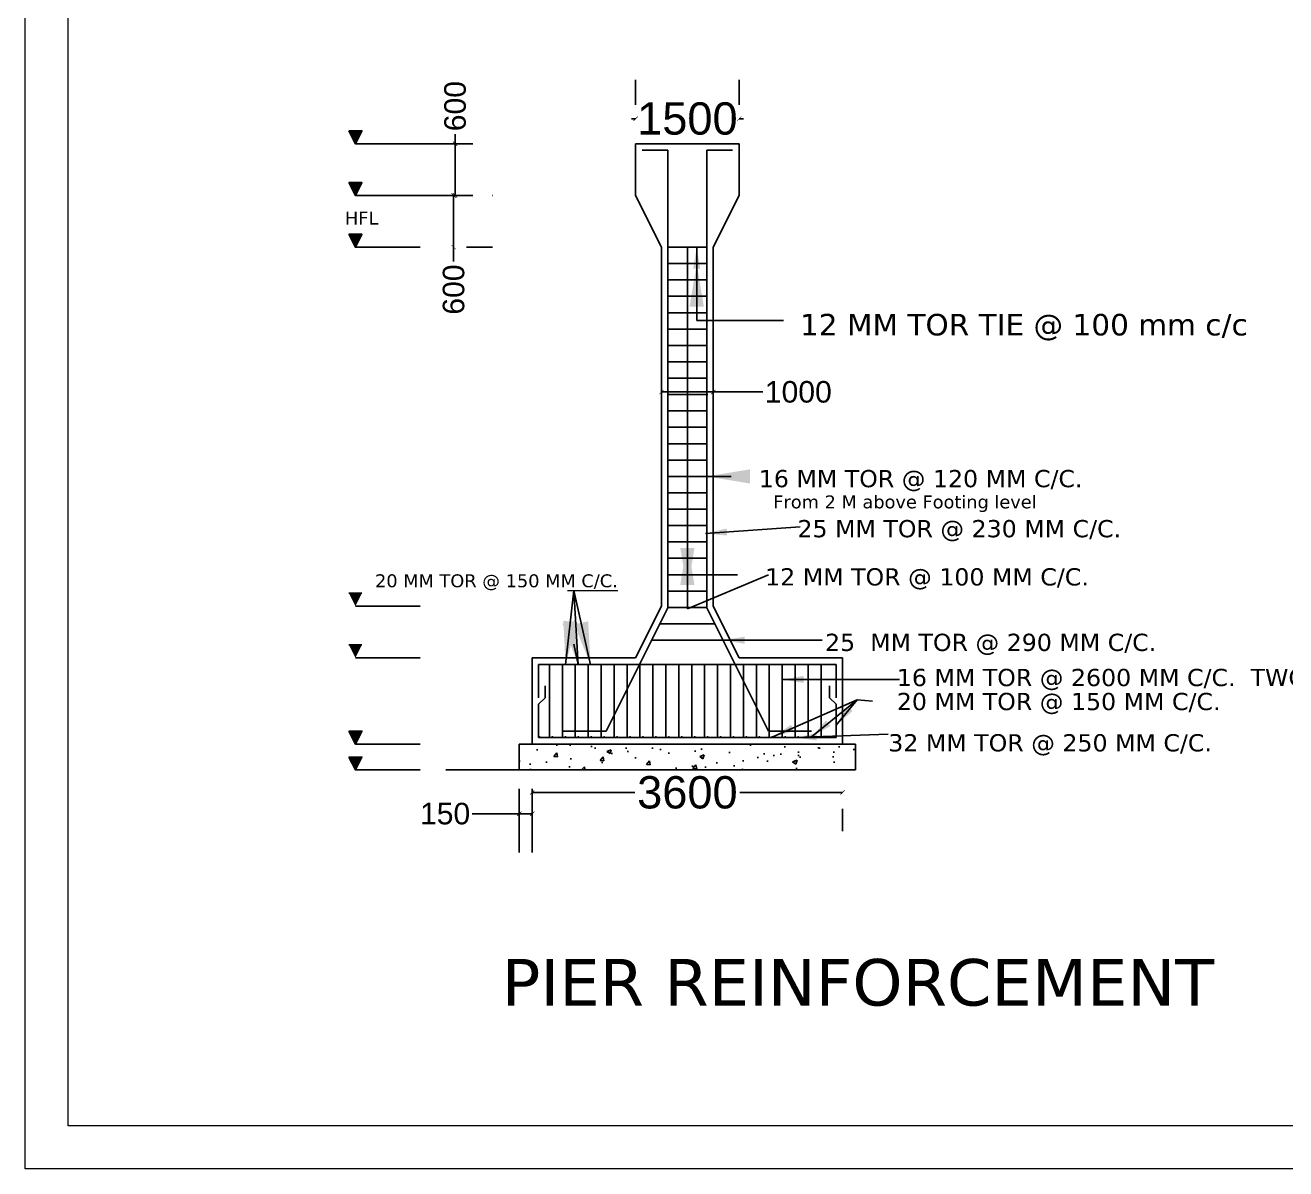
# Model space of a CAD drawing. Header units: metres. Extents: x 3053 to 161721, y 1019 to 100132.
# Drawn here: x 101826 to 131068, y 10368 to 36904 of the extents above; entities that cross this region are included whole.
import ezdxf

# ---------------------------------------------------------------- set-up
doc = ezdxf.new("R2010")
doc.units = ezdxf.units.M
doc.header["$MEASUREMENT"] = 0
doc.header["$PDMODE"] = 34
doc.layers.add('EXISTING B WALL', color=5, linetype='Continuous', lineweight=30)
doc.layers.add('S TEXT', color=7, linetype='Continuous', lineweight=20)
doc.styles.add('arial', font='ARIAL.TTF')
doc.styles.get("Standard").update_dxf_attribs({"font": 'verdana.TTF'})
doc.dimstyles.new('ISO-25', dxfattribs={"dimtxt": 1000, "dimasz": 1000, "dimexe": 1.25, "dimexo": 0.625, "dimtad": 0, "dimtxsty": 'Standard', "dimcen": 75, "dimadec": 0, "dimazin": 0, "dimtfac": 1, "dimtmove": 0, "dimatfit": 2, "dimfxl": 0, "dimarcsym": 0})
doc.dimstyles.get("Standard").update_dxf_attribs({"dimtxt": 0.2, "dimasz": 0.2, "dimexe": 0.4, "dimexo": 0.4, "dimgap": 0.1, "dimtad": 0, "dimdec": 0, "dimzin": 0, "dimdsep": 46, "dimtxsty": 'arial', "dimblk": 'ARCHTICK', "dimcen": 0.05, "dimclrd": 6, "dimclre": 3, "dimaunit": 1, "dimadec": 1, "dimazin": 0, "dimtfac": 1, "dimtdec": 0, "dimtofl": 0, "dimtmove": 0, "dimatfit": 3, "dimfxl": 0, "dimtolj": 1, "dimtzin": 0, "dimarcsym": 0})
pattern_1 = [(90, (98884.9363, 19545.1273), (-6, 6), [6, -6]), (90, (98885.9363, 19545.1273), (-6, 6), [6, -6]), (90, (98886.9363, 19545.1273), (-6, 6), [6, -6]), (90, (98887.9363, 19545.1273), (-6, 6), [6, -6]), (90, (98888.9363, 19545.1273), (-6, 6), [6, -6]), (90, (98889.9363, 19545.1273), (-6, 6), [6, -6]), (90, (98890.9363, 19545.1273), (-6, 6), [6, -6]), (0, (98884.9363, 19551.1273), (6, -6), [6, -6]), (0, (98884.9363, 19552.1273), (6, -6), [6, -6]), (0, (98884.9363, 19553.1273), (6, -6), [6, -6]), (0, (98884.9363, 19554.1273), (6, -6), [6, -6]), (0, (98884.9363, 19555.1273), (6, -6), [6, -6]), (0, (98884.9363, 19556.1273), (6, -6), [6, -6]), (0, (98884.9363, 19557.1273), (6, -6), [6, -6])]
pattern_2 = [(90, (98884.9363, 18945.1273), (-6, 6), [6, -6]), (90, (98885.9363, 18945.1273), (-6, 6), [6, -6]), (90, (98886.9363, 18945.1273), (-6, 6), [6, -6]), (90, (98887.9363, 18945.1273), (-6, 6), [6, -6]), (90, (98888.9363, 18945.1273), (-6, 6), [6, -6]), (90, (98889.9363, 18945.1273), (-6, 6), [6, -6]), (90, (98890.9363, 18945.1273), (-6, 6), [6, -6]), (0, (98884.9363, 18951.1273), (6, -6), [6, -6]), (0, (98884.9363, 18952.1273), (6, -6), [6, -6]), (0, (98884.9363, 18953.1273), (6, -6), [6, -6]), (0, (98884.9363, 18954.1273), (6, -6), [6, -6]), (0, (98884.9363, 18955.1273), (6, -6), [6, -6]), (0, (98884.9363, 18956.1273), (6, -6), [6, -6]), (0, (98884.9363, 18957.1273), (6, -6), [6, -6])]
pattern_3 = [(90, (98884.9363, 31075.691), (-6, 6), [6, -6]), (90, (98885.9363, 31075.691), (-6, 6), [6, -6]), (90, (98886.9363, 31075.691), (-6, 6), [6, -6]), (90, (98887.9363, 31075.691), (-6, 6), [6, -6]), (90, (98888.9363, 31075.691), (-6, 6), [6, -6]), (90, (98889.9363, 31075.691), (-6, 6), [6, -6]), (90, (98890.9363, 31075.691), (-6, 6), [6, -6]), (0, (98884.9363, 31081.691), (6, -6), [6, -6]), (0, (98884.9363, 31082.691), (6, -6), [6, -6]), (0, (98884.9363, 31083.691), (6, -6), [6, -6]), (0, (98884.9363, 31084.691), (6, -6), [6, -6]), (0, (98884.9363, 31085.691), (6, -6), [6, -6]), (0, (98884.9363, 31086.691), (6, -6), [6, -6]), (0, (98884.9363, 31087.691), (6, -6), [6, -6])]
pattern_4 = [(90, (98884.9363, 32275.691), (-6, 6), [6, -6]), (90, (98885.9363, 32275.691), (-6, 6), [6, -6]), (90, (98886.9363, 32275.691), (-6, 6), [6, -6]), (90, (98887.9363, 32275.691), (-6, 6), [6, -6]), (90, (98888.9363, 32275.691), (-6, 6), [6, -6]), (90, (98889.9363, 32275.691), (-6, 6), [6, -6]), (90, (98890.9363, 32275.691), (-6, 6), [6, -6]), (0, (98884.9363, 32281.691), (6, -6), [6, -6]), (0, (98884.9363, 32282.691), (6, -6), [6, -6]), (0, (98884.9363, 32283.691), (6, -6), [6, -6]), (0, (98884.9363, 32284.691), (6, -6), [6, -6]), (0, (98884.9363, 32285.691), (6, -6), [6, -6]), (0, (98884.9363, 32286.691), (6, -6), [6, -6]), (0, (98884.9363, 32287.691), (6, -6), [6, -6])]

# ---------------------------------------------------------------- blocks, each defined once
blk = doc.blocks.new('_ArchTick')
at = {"color": 0, "linetype": 'ByBlock', "const_width": 0.15}
blk.add_lwpolyline([(-0.5, -0.5), (0.5, 0.5)], dxfattribs=at)
blk = doc.blocks.new('*D32')
at = {"layer": 'Defpoints', "color": 0}
for p in [(113287, 20086), (113587, 20086), (113587, 18607)]:
    blk.add_point(p, dxfattribs=at)
at = {"layer": 'EXISTING B WALL', "color": 3, "lineweight": -2}
for p, q in [((113287, 19186), (113287, 17707)), ((113587, 19186), (113587, 17707))]:
    blk.add_line(p, q, dxfattribs=at)
at = {"layer": 'EXISTING B WALL', "color": 6, "lineweight": -2}
for p, q in [((113287, 18607), (112194, 18607)), ((113587, 18607), (113287, 18607))]:
    blk.add_line(p, q, dxfattribs=at)
at = {"layer": 'EXISTING B WALL', "color": 6, "lineweight": -2, "xscale": 100, "yscale": 100, "zscale": 100, "rotation": 180}
blk.add_blockref('_ArchTick', (113287, 18607), dxfattribs=at)
at = {"layer": 'EXISTING B WALL', "color": 6, "lineweight": -2, "xscale": 100, "yscale": 100, "zscale": 100}
blk.add_blockref('_ArchTick', (113587, 18607), dxfattribs=at)
at = {"layer": 'EXISTING B WALL', "color": 0, "insert": (111566, 18607), "char_height": 500, "attachment_point": 5, "style": 'arial'}
blk.add_mtext('\\A1;150', dxfattribs=at)
blk = doc.blocks.new('*D33')
at = {"layer": 'Defpoints', "color": 0}
for p in [(111761, 32954), (111161, 31754), (111765, 31754)]:
    blk.add_point(p, dxfattribs=at)
at = {"layer": 'EXISTING B WALL', "color": 6, "lineweight": -2}
for p, q in [((111765, 32954), (111765, 31754)), ((111765, 31754), (111765, 31422))]:
    blk.add_line(p, q, dxfattribs=at)
at = {"layer": 'EXISTING B WALL', "color": 3, "lineweight": -2}
for p, q in [((112661, 32954), (112665, 32954)), ((112061, 31754), (112665, 31754))]:
    blk.add_line(p, q, dxfattribs=at)
at = {"layer": 'EXISTING B WALL', "color": 6, "lineweight": -2, "xscale": 100, "yscale": 100, "zscale": 100}
for p, rotation in [((111765, 32954), 90), ((111765, 31754), 270)]:
    blk.add_blockref('_ArchTick', p, dxfattribs=dict(at, rotation=rotation))
at = {"layer": 'EXISTING B WALL', "color": 0, "insert": (111765, 30770), "char_height": 500, "attachment_point": 5, "rotation": 90, "style": 'arial'}
blk.add_mtext('\\A1;600', dxfattribs=at)
blk = doc.blocks.new('*D34')
at = {"layer": 'Defpoints', "color": 0}
for p in [(118387, 34735), (115987, 34154), (118387, 34154)]:
    blk.add_point(p, dxfattribs=at)
at = {"layer": 'EXISTING B WALL', "color": 3, "lineweight": -2}
for p, q in [((115987, 35054), (115987, 35635)), ((118387, 35054), (118387, 35635))]:
    blk.add_line(p, q, dxfattribs=at)
at = {"layer": 'EXISTING B WALL', "color": 6, "lineweight": -2}
for p, q in [((115987, 34735), (115887, 34735)), ((118387, 34735), (118487, 34735))]:
    blk.add_line(p, q, dxfattribs=at)
at = {"layer": 'EXISTING B WALL', "color": 6, "lineweight": -2, "xscale": 100, "yscale": 100, "zscale": 100}
blk.add_blockref('_ArchTick', (115987, 34735), dxfattribs=at)
at = {"layer": 'EXISTING B WALL', "color": 6, "lineweight": -2, "xscale": 100, "yscale": 100, "zscale": 100, "rotation": 180}
blk.add_blockref('_ArchTick', (118387, 34735), dxfattribs=at)
at = {"layer": 'EXISTING B WALL', "color": 0, "insert": (117187, 34735), "char_height": 750, "attachment_point": 5, "style": 'arial'}
blk.add_mtext('\\A1;1500', dxfattribs=at)
blk = doc.blocks.new('*D35')
at = {"layer": 'Defpoints', "color": 0}
for p in [(113111, 34154), (111800, 32954), (113111, 32954)]:
    blk.add_point(p, dxfattribs=at)
at = {"layer": 'EXISTING B WALL', "color": 6, "lineweight": -2}
for p, q in [((111800, 34154), (111800, 34375)), ((111800, 32954), (111800, 34154))]:
    blk.add_line(p, q, dxfattribs=at)
at = {"layer": 'EXISTING B WALL', "color": 3, "lineweight": -2}
for p, q in [((112211, 34154), (110900, 34154)), ((112211, 32954), (110900, 32954))]:
    blk.add_line(p, q, dxfattribs=at)
at = {"layer": 'EXISTING B WALL', "color": 6, "lineweight": -2, "xscale": 100, "yscale": 100, "zscale": 100}
for p, rotation in [((111800, 34154), 90), ((111800, 32954), 270)]:
    blk.add_blockref('_ArchTick', p, dxfattribs=dict(at, rotation=rotation))
at = {"layer": 'EXISTING B WALL', "color": 0, "insert": (111800, 35027), "char_height": 500, "attachment_point": 5, "rotation": 90, "style": 'arial'}
blk.add_mtext('\\A1;600', dxfattribs=at)
blk = doc.blocks.new('*D46')
at = {"layer": 'Defpoints', "color": 0}
for p in [(113587, 19623), (120787, 19623), (113587, 19099)]:
    blk.add_point(p, dxfattribs=at)
at = {"layer": 'EXISTING B WALL', "color": 6, "lineweight": -2}
for p, q in [((113587, 19099), (115968, 19099)), ((120787, 19099), (118405, 19099))]:
    blk.add_line(p, q, dxfattribs=at)
at = {"layer": 'EXISTING B WALL', "color": 3, "lineweight": -2}
for p, q in [((113587, 18723), (113587, 18199)), ((120787, 18723), (120787, 18199))]:
    blk.add_line(p, q, dxfattribs=at)
at = {"layer": 'EXISTING B WALL', "color": 6, "lineweight": -2, "xscale": 100, "yscale": 100, "zscale": 100, "rotation": 180}
blk.add_blockref('_ArchTick', (113587, 19099), dxfattribs=at)
at = {"layer": 'EXISTING B WALL', "color": 6, "lineweight": -2, "xscale": 100, "yscale": 100, "zscale": 100}
blk.add_blockref('_ArchTick', (120787, 19099), dxfattribs=at)
at = {"layer": 'EXISTING B WALL', "color": 0, "insert": (117187, 19099), "char_height": 750, "attachment_point": 5, "style": 'arial'}
blk.add_mtext('\\A1;3600', dxfattribs=at)
blk = doc.blocks.new('*D48')
at = {"layer": 'Defpoints', "color": 0}
for p in [(116587, 28715), (117787, 28715), (117787, 28394)]:
    blk.add_point(p, dxfattribs=at)
at = {"layer": 'EXISTING B WALL', "color": 6, "lineweight": -2}
for p, q in [((116587, 28394), (117787, 28394)), ((117787, 28394), (118938, 28394))]:
    blk.add_line(p, q, dxfattribs=at)
at = {"layer": 'EXISTING B WALL', "color": 3, "lineweight": -2}
for p, q in [((116587, 27815), (116587, 27494)), ((117787, 27815), (117787, 27494))]:
    blk.add_line(p, q, dxfattribs=at)
at = {"layer": 'EXISTING B WALL', "color": 6, "lineweight": -2, "xscale": 100, "yscale": 100, "zscale": 100, "rotation": 180}
blk.add_blockref('_ArchTick', (116587, 28394), dxfattribs=at)
at = {"layer": 'EXISTING B WALL', "color": 6, "lineweight": -2, "xscale": 100, "yscale": 100, "zscale": 100}
blk.add_blockref('_ArchTick', (117787, 28394), dxfattribs=at)
at = {"layer": 'EXISTING B WALL', "color": 0, "insert": (119760, 28394), "char_height": 500, "attachment_point": 5, "style": 'arial'}
blk.add_mtext('\\A1;1000', dxfattribs=at)

msp = doc.modelspace()

# ---------------------------------------------------------------- hatches: boundary and pattern name
at = {"linetype": 'ByBlock', "lineweight": 25}
h = msp.add_hatch(dxfattribs=at)
h.set_pattern_fill('AR-PARQ1', color=256, scale=0.5, style=0)
h.set_pattern_definition([(90, (98884.9363, 33475.691), (-6, 6), [6, -6]), (90, (98885.9363, 33475.691), (-6, 6), [6, -6]), (90, (98886.9363, 33475.691), (-6, 6), [6, -6]), (90, (98887.9363, 33475.691), (-6, 6), [6, -6]), (90, (98888.9363, 33475.691), (-6, 6), [6, -6]), (90, (98889.9363, 33475.691), (-6, 6), [6, -6]), (90, (98890.9363, 33475.691), (-6, 6), [6, -6]), (0, (98884.9363, 33481.691), (6, -6), [6, -6]), (0, (98884.9363, 33482.691), (6, -6), [6, -6]), (0, (98884.9363, 33483.691), (6, -6), [6, -6]), (0, (98884.9363, 33484.691), (6, -6), [6, -6]), (0, (98884.9363, 33485.691), (6, -6), [6, -6]), (0, (98884.9363, 33486.691), (6, -6), [6, -6]), (0, (98884.9363, 33487.691), (6, -6), [6, -6])])
h.paths.add_polyline_path([(109486.68, 34153.781), (109636.68, 34453.781), (109336.68, 34453.781)])
h = msp.add_hatch(dxfattribs=at)
h.set_pattern_fill('AR-PARQ1', color=256, scale=0.5, style=0)
h.set_pattern_definition(pattern_4)
h.paths.add_polyline_path([(109486.68, 32953.781), (109636.68, 33253.781), (109336.68, 33253.781)])
h = msp.add_hatch(dxfattribs=at)
h.set_pattern_fill('AR-PARQ1', color=256, scale=0.5, style=0)
h.set_pattern_definition(pattern_4)
h.paths.add_polyline_path([(109636.68, 33253.781), (109336.68, 33253.781), (109486.68, 32953.781)])
h = msp.add_hatch(dxfattribs=at)
h.set_pattern_fill('AR-PARQ1', color=256, scale=0.5, style=0)
h.set_pattern_definition(pattern_3)
h.paths.add_polyline_path([(109636.68, 32053.781), (109336.68, 32053.781), (109486.68, 31753.781)])
h = msp.add_hatch(dxfattribs=at)
h.set_pattern_fill('AR-PARQ1', color=256, scale=0.5, style=0)
h.set_pattern_definition(pattern_3)
h.paths.add_polyline_path([(109486.68, 31753.781), (109636.68, 32053.781), (109336.68, 32053.781)])
h = msp.add_hatch(dxfattribs=at)
h.set_pattern_fill('AR-PARQ1', color=256, scale=0.5, style=0)
h.set_pattern_definition([(90, (98884.9363, 22745.1273), (-6, 6), [6, -6]), (90, (98885.9363, 22745.1273), (-6, 6), [6, -6]), (90, (98886.9363, 22745.1273), (-6, 6), [6, -6]), (90, (98887.9363, 22745.1273), (-6, 6), [6, -6]), (90, (98888.9363, 22745.1273), (-6, 6), [6, -6]), (90, (98889.9363, 22745.1273), (-6, 6), [6, -6]), (90, (98890.9363, 22745.1273), (-6, 6), [6, -6]), (0, (98884.9363, 22751.1273), (6, -6), [6, -6]), (0, (98884.9363, 22752.1273), (6, -6), [6, -6]), (0, (98884.9363, 22753.1273), (6, -6), [6, -6]), (0, (98884.9363, 22754.1273), (6, -6), [6, -6]), (0, (98884.9363, 22755.1273), (6, -6), [6, -6]), (0, (98884.9363, 22756.1273), (6, -6), [6, -6]), (0, (98884.9363, 22757.1273), (6, -6), [6, -6])])
h.paths.add_polyline_path([(109636.68, 23723.217), (109336.68, 23723.217), (109486.68, 23423.217)])
h = msp.add_hatch(dxfattribs=at)
h.set_pattern_fill('AR-PARQ1', color=256, scale=0.5, style=0)
h.set_pattern_definition([(90, (98884.9363, 21545.1273), (-6, 6), [6, -6]), (90, (98885.9363, 21545.1273), (-6, 6), [6, -6]), (90, (98886.9363, 21545.1273), (-6, 6), [6, -6]), (90, (98887.9363, 21545.1273), (-6, 6), [6, -6]), (90, (98888.9363, 21545.1273), (-6, 6), [6, -6]), (90, (98889.9363, 21545.1273), (-6, 6), [6, -6]), (90, (98890.9363, 21545.1273), (-6, 6), [6, -6]), (0, (98884.9363, 21551.1273), (6, -6), [6, -6]), (0, (98884.9363, 21552.1273), (6, -6), [6, -6]), (0, (98884.9363, 21553.1273), (6, -6), [6, -6]), (0, (98884.9363, 21554.1273), (6, -6), [6, -6]), (0, (98884.9363, 21555.1273), (6, -6), [6, -6]), (0, (98884.9363, 21556.1273), (6, -6), [6, -6]), (0, (98884.9363, 21557.1273), (6, -6), [6, -6])])
h.paths.add_polyline_path([(109636.68, 22523.217), (109336.68, 22523.217), (109486.68, 22223.217)])
h = msp.add_hatch(dxfattribs=at)
h.set_pattern_fill('AR-PARQ1', color=256, scale=0.5, style=0)
h.set_pattern_definition(pattern_1)
h.paths.add_polyline_path([(109486.68, 20223.217), (109636.68, 20523.217), (109336.68, 20523.217)])
h = msp.add_hatch(dxfattribs=at)
h.set_pattern_fill('AR-PARQ1', color=256, scale=0.5, style=0)
h.set_pattern_definition(pattern_1)
h.paths.add_polyline_path([(109636.68, 20523.217), (109336.68, 20523.217), (109486.68, 20223.217)])
h = msp.add_hatch(dxfattribs=at)
h.set_pattern_fill('AR-CONC', color=256, scale=150, style=0)
h.set_pattern_definition([(50, (98884.9, 33475.7), (1075.89, -94.128), [112.5, -1237.5]), (355, (98884.9, 33475.7), (-208.127, 1128.29), [90, -990]), (100.4514, (98974.6, 33467.8), (867.764, 1034.16), [95.61, -1051.713]), (46.184, (98885, 33775.7), (1600.86, -248.28), [168.75, -1856.25]), (96.6356, (99018.3, 33755), (1401.99, 1461.18), [143.42, -1577.57]), (351.184, (98885, 33775.7), (1401.99, 1461.18), [135, -1485]), (21, (99034.9, 33700.7), (895.36, -603.928), [112.5, -1237.5]), (326, (99034.9, 33700.7), (364.973, 1087.725), [90, -990]), (71.4514, (99109.5, 33650.4), (1260.334, 483.796), [95.61, -1051.713]), (37.5, (98884.94, 33475.7), (18.24, 499.341), [0, -978, 0, -1005, 0, -993.75]), (7.5, (98884.94, 33475.7), (394.604, 591.618), [0, -573, 0, -955.5, 0, -378.75]), (327.5, (98550.44, 33475.7), (800.7337, -33.8323), [0, -375, 0, -1170, 0, -1552.5]), (317.5, (98400.44, 33475.7), (874.78, 150.157), [0, -487.5, 0, -777, 0, -1102.5])])
h.paths.add_polyline_path([(113286.68, 20223.217), (113286.68, 19623.217), (121086.68, 19623.217), (121086.68, 20223.217)])
h = msp.add_hatch(dxfattribs=at)
h.set_pattern_fill('AR-PARQ1', color=256, scale=0.5, style=0)
h.set_pattern_definition(pattern_2)
h.paths.add_polyline_path([(109636.68, 19923.217), (109336.68, 19923.217), (109486.68, 19623.217)])
h = msp.add_hatch(dxfattribs=at)
h.set_pattern_fill('AR-PARQ1', color=256, scale=0.5, style=0)
h.set_pattern_definition(pattern_2)
h.paths.add_polyline_path([(109486.68, 19623.217), (109636.68, 19923.217), (109336.68, 19923.217)])

# ---------------------------------------------------------------- linework, layer by layer
for p, q in [((109636.68, 34453.781), (109336.68, 34453.781)), ((109336.68, 34453.781), (109486.68, 34153.781)), ((109486.68, 34153.781), (109636.68, 34453.781)), ((109486.68, 34453.781), (109636.68, 34453.781)), ((109486.68, 34153.781), (110986.68, 34153.781)), ((115986.68, 34153.781), (118386.68, 34153.781)), ((115986.68, 34153.781), (115986.68, 32953.781)), ((116136.68, 34003.781), (116736.68, 34003.781)), ((116736.68, 34003.781), (116736.68, 28009.079)), ((117636.68, 34003.781), (117636.68, 28009.079)), ((117636.68, 34003.781), (118236.68, 34003.781)), ((118386.68, 34153.781), (118386.68, 32953.781)), ((109636.68, 33253.781), (109336.68, 33253.781)), ((109336.68, 33253.781), (109486.68, 32953.781)), ((109486.68, 33253.781), (109636.68, 33253.781)), ((109486.68, 32953.781), (109636.68, 33253.781)), ((109486.68, 32953.781), (110986.68, 32953.781)), ((109486.68, 32953.781), (110986.68, 32953.781)), ((115986.68, 32953.781), (116586.68, 31753.781)), ((118386.68, 32953.781), (117786.68, 31753.781)), ((109336.68, 32053.781), (109486.68, 31753.781)), ((109636.68, 32053.781), (109336.68, 32053.781)), ((109486.68, 31753.781), (109636.68, 32053.781)), ((109486.68, 32053.781), (109636.68, 32053.781)), ((109486.68, 31753.781), (110986.68, 31753.781)), ((109486.68, 31753.781), (110986.68, 31753.781)), ((109486.68, 31753.781), (110986.68, 31753.781)), ((116586.68, 31753.781), (116586.68, 28009.079)), ((116722.68, 31753.781), (117650.68, 31753.781)), ((117186.68, 31753.781), (117186.68, 23423.217)), ((117786.68, 31753.781), (117786.68, 28009.079)), ((116722.68, 31373.781), (117650.68, 31373.781)), ((116722.68, 31373.781), (117650.68, 31373.781)), ((116722.68, 30993.781), (117650.68, 30993.781)), ((116722.68, 30993.781), (117650.68, 30993.781)), ((116722.68, 30613.781), (117650.68, 30613.781)), ((116722.68, 30613.781), (117650.68, 30613.781)), ((116722.68, 30233.781), (117650.68, 30233.781)), ((116722.68, 30233.781), (117650.68, 30233.781)), ((116722.68, 29853.781), (117650.68, 29853.781)), ((116722.68, 29853.781), (117650.68, 29853.781)), ((116722.68, 29473.781), (117650.68, 29473.781)), ((116722.68, 29473.781), (117650.68, 29473.781)), ((116722.68, 29093.781), (117650.68, 29093.781)), ((116722.68, 28713.781), (117650.68, 28713.781)), ((116736.68, 28333.781), (117664.68, 28333.781)), ((116586.68, 28009.079), (116586.68, 23423.217)), ((116722.68, 27953.781), (117650.68, 27953.781)), ((116736.68, 28009.079), (116736.68, 23387.807)), ((117636.68, 28007.693), (117636.68, 23387.807)), ((117786.68, 28009.079), (117786.68, 23423.217)), ((116722.68, 27573.781), (117650.68, 27573.781)), ((116722.68, 27573.781), (117650.68, 27573.781)), ((116722.68, 27193.781), (117650.68, 27193.781)), ((116722.68, 27193.781), (117650.68, 27193.781)), ((116722.68, 26813.781), (117650.68, 26813.781)), ((116722.68, 26813.781), (117650.68, 26813.781)), ((116722.68, 26433.781), (117650.68, 26433.781)), ((116722.68, 26433.781), (117650.68, 26433.781)), ((116722.68, 26053.781), (117650.68, 26053.781)), ((116722.68, 26053.781), (117650.68, 26053.781)), ((116722.68, 25673.781), (117650.68, 25673.781)), ((116722.68, 25673.781), (117650.68, 25673.781)), ((116722.68, 25293.781), (117650.68, 25293.781)), ((116722.68, 25293.781), (117650.68, 25293.781)), ((116722.68, 24913.781), (117650.68, 24913.781)), ((116722.68, 24913.781), (117650.68, 24913.781)), ((116722.68, 24533.781), (117650.68, 24533.781)), ((116722.68, 24533.781), (117650.68, 24533.781)), ((116722.68, 24153.781), (117650.68, 24153.781)), ((116722.68, 24153.781), (117650.68, 24153.781)), ((109636.68, 23723.217), (109336.68, 23723.217)), ((109486.68, 23723.217), (109636.68, 23723.217)), ((116722.68, 23773.781), (117650.68, 23773.781)), ((116722.68, 23773.781), (117650.68, 23773.781)), ((109486.68, 23423.217), (110986.68, 23423.217)), ((109486.68, 23423.217), (110986.68, 23423.217)), ((116586.68, 23423.217), (115986.68, 22223.217)), ((116722.68, 23393.781), (117650.68, 23393.781)), ((116722.68, 23393.781), (117650.68, 23393.781)), ((117786.68, 23423.217), (118386.68, 22223.217)), ((116736.68, 23387.807), (115304.385, 20523.217)), ((117636.68, 23387.807), (119068.975, 20523.217)), ((116540.723, 23013.781), (117823.693, 23013.781)), ((109636.68, 22523.217), (109336.68, 22523.217)), ((109486.68, 22523.217), (109636.68, 22523.217)), ((116350.723, 22633.781), (118013.693, 22633.781)), ((109486.68, 22223.217), (110986.68, 22223.217)), ((113586.68, 22223.217), (115986.68, 22223.217)), ((113586.68, 22223.217), (113586.68, 20223.217)), ((113736.68, 22073.217), (120636.68, 22073.217)), ((113736.68, 22073.217), (113736.68, 21298.217)), ((113986.68, 22073.217), (113986.68, 20373.217)), ((114286.68, 22073.217), (114286.68, 20373.217)), ((114586.68, 22073.217), (114586.68, 20373.217)), ((114886.68, 22073.217), (114886.68, 20373.217)), ((115186.68, 22073.217), (115186.68, 20373.217)), ((115486.68, 22073.217), (115486.68, 20373.217)), ((115786.68, 22073.217), (115786.68, 20373.217)), ((116086.68, 22073.217), (116086.68, 20373.217)), ((116386.68, 22073.217), (116386.68, 20373.217)), ((116686.68, 22073.217), (116686.68, 20373.217)), ((116986.68, 22073.217), (116986.68, 20373.217)), ((117286.68, 22073.217), (117286.68, 20373.217)), ((117586.68, 22073.217), (117586.68, 20373.217)), ((117886.68, 22073.217), (117886.68, 20373.217)), ((118186.68, 22073.217), (118186.68, 20373.217)), ((118386.68, 22223.217), (120786.68, 22223.217)), ((118486.68, 22073.217), (118486.68, 20373.217)), ((118786.68, 22073.217), (118786.68, 20373.217)), ((119086.68, 22073.217), (119086.68, 20373.217)), ((119386.68, 22073.217), (119386.68, 20373.217)), ((119686.68, 22073.217), (119686.68, 20373.217)), ((119986.68, 22073.217), (119986.68, 20373.217)), ((120286.68, 22073.217), (120286.68, 20373.217)), ((120636.68, 22073.217), (120636.68, 21298.217)), ((120786.68, 22223.217), (120786.68, 20223.217)), ((113886.68, 21573.217), (113886.68, 21298.217)), ((120486.68, 21573.217), (120486.68, 21298.217)), ((113736.68, 21148.217), (113886.68, 21298.217)), ((113736.68, 21148.217), (113736.68, 20373.217)), ((120486.68, 21298.217), (120636.68, 21148.217)), ((120636.68, 21148.217), (120636.68, 20373.217)), ((109636.68, 20523.217), (109336.68, 20523.217)), ((109336.68, 20523.217), (109486.68, 20223.217)), ((109486.68, 20523.217), (109636.68, 20523.217)), ((109486.68, 20223.217), (109636.68, 20523.217)), ((114304.385, 20523.217), (115304.385, 20523.217)), ((119068.975, 20523.217), (120068.975, 20523.217)), ((109486.68, 20223.217), (110986.68, 20223.217)), ((109486.68, 20223.217), (110986.68, 20223.217)), ((109486.68, 20223.217), (110986.68, 20223.217)), ((109486.68, 20223.217), (110986.68, 20223.217)), ((109486.68, 20223.217), (110986.68, 20223.217)), ((113286.68, 20223.217), (121086.68, 20223.217)), ((113286.68, 19623.217), (113286.68, 20223.217)), ((113286.68, 20223.217), (113286.68, 19623.217)), ((113286.68, 20223.217), (121086.68, 20223.217)), ((113736.68, 20373.217), (120636.68, 20373.217)), ((121086.68, 20223.217), (121086.68, 19623.217)), ((121086.68, 20223.217), (121086.68, 19623.217)), ((109636.68, 19923.217), (109336.68, 19923.217)), ((109336.68, 19923.217), (109486.68, 19623.217)), ((109486.68, 19923.217), (109636.68, 19923.217)), ((109486.68, 19623.217), (109636.68, 19923.217)), ((109486.68, 19623.217), (110986.68, 19623.217)), ((109486.68, 19623.217), (110986.68, 19623.217)), ((109486.68, 19623.217), (110986.68, 19623.217)), ((109486.68, 19623.217), (110986.68, 19623.217)), ((121086.68, 19623.217), (111586.68, 19623.217)), ((113286.68, 19623.217), (121086.68, 19623.217))]:
    msp.add_line(p, q, dxfattribs=at)
at = {"lineweight": 0}
msp.add_line((114405.236, 23790.673), (115572.456, 23790.673), dxfattribs=at)
at = {"linetype": 'ByBlock', "lineweight": 25}
for points in [[(109336.68, 34453.781), (109636.68, 34453.781), (109486.68, 34153.781), (109336.68, 34453.781)], [(109336.68, 33253.781), (109636.68, 33253.781), (109486.68, 32953.781), (109336.68, 33253.781)], [(109336.68, 32053.781), (109636.68, 32053.781), (109486.68, 31753.781), (109336.68, 32053.781)], [(109336.68, 20523.217), (109636.68, 20523.217), (109486.68, 20223.217), (109336.68, 20523.217)], [(109336.68, 19923.217), (109636.68, 19923.217), (109486.68, 19623.217), (109336.68, 19923.217)]]:
    msp.add_lwpolyline(points, dxfattribs=at)
for points, const_width in [([(116724.68, 31753.781, 1), (116732.68, 31753.781, 1)], 8), ([(117640.68, 31753.781, 1), (117648.68, 31753.781, 1)], 8), ([(116724.68, 31373.781, 1), (116732.68, 31373.781, 1)], 8), ([(117640.68, 31373.781, 1), (117648.68, 31373.781, 1)], 8), ([(116724.68, 30993.781, 1), (116732.68, 30993.781, 1)], 8), ([(117640.68, 30993.781, 1), (117648.68, 30993.781, 1)], 8), ([(116724.68, 30613.781, 1), (116732.68, 30613.781, 1)], 8), ([(117640.68, 30613.781, 1), (117648.68, 30613.781, 1)], 8), ([(116724.68, 30233.781, 1), (116732.68, 30233.781, 1)], 8), ([(117640.68, 30233.781, 1), (117648.68, 30233.781, 1)], 8), ([(116724.68, 29853.781, 1), (116732.68, 29853.781, 1)], 8), ([(117640.68, 29853.781, 1), (117648.68, 29853.781, 1)], 8), ([(116724.68, 29473.781, 1), (116732.68, 29473.781, 1)], 8), ([(117640.68, 29473.781, 1), (117648.68, 29473.781, 1)], 8), ([(116724.68, 27573.781, 1), (116732.68, 27573.781, 1)], 8), ([(117640.68, 27573.781, 1), (117648.68, 27573.781, 1)], 8), ([(116724.68, 27193.781, 1), (116732.68, 27193.781, 1)], 8), ([(117640.68, 27193.781, 1), (117648.68, 27193.781, 1)], 8), ([(116724.68, 26813.781, 1), (116732.68, 26813.781, 1)], 8), ([(117640.68, 26813.781, 1), (117648.68, 26813.781, 1)], 8), ([(116724.68, 26433.781, 1), (116732.68, 26433.781, 1)], 8), ([(117640.68, 26433.781, 1), (117648.68, 26433.781, 1)], 8), ([(116724.68, 26053.781, 1), (116732.68, 26053.781, 1)], 8), ([(117640.68, 26053.781, 1), (117648.68, 26053.781, 1)], 8), ([(116724.68, 25673.781, 1), (116732.68, 25673.781, 1)], 8), ([(117640.68, 25673.781, 1), (117648.68, 25673.781, 1)], 8), ([(116724.68, 25293.781, 1), (116732.68, 25293.781, 1)], 8), ([(117640.68, 25293.781, 1), (117648.68, 25293.781, 1)], 8), ([(116724.68, 24913.781, 1), (116732.68, 24913.781, 1)], 8), ([(117640.68, 24913.781, 1), (117648.68, 24913.781, 1)], 8), ([(116724.68, 24533.781, 1), (116732.68, 24533.781, 1)], 8), ([(117640.68, 24533.781, 1), (117648.68, 24533.781, 1)], 8), ([(116724.68, 24153.781, 1), (116732.68, 24153.781, 1)], 8), ([(117640.68, 24153.781, 1), (117648.68, 24153.781, 1)], 8), ([(116724.68, 23773.781, 1), (116732.68, 23773.781, 1)], 8), ([(117640.68, 23773.781, 1), (117648.68, 23773.781, 1)], 8), ([(116724.68, 23393.781, 1), (116732.68, 23393.781, 1)], 8), ([(117640.68, 23393.781, 1), (117648.68, 23393.781, 1)], 8), ([(116536.723, 23013.781, 1), (116544.723, 23013.781, 1)], 8), ([(117836.637, 23013.781, -1), (117828.637, 23013.781, -1)], 8), ([(116346.723, 22633.781, 1), (116354.723, 22633.781, 1)], 8), ([(118026.637, 22633.781, -1), (118018.637, 22633.781, -1)], 8), ([(113742.68, 22061.217, 1), (113754.68, 22061.217, 1)], 12), ([(114042.68, 22061.217, 1), (114054.68, 22061.217, 1)], 12), ([(114342.68, 22061.217, 1), (114354.68, 22061.217, 1)], 12), ([(114642.68, 22061.217, 1), (114654.68, 22061.217, 1)], 12), ([(114942.68, 22061.217, 1), (114954.68, 22061.217, 1)], 12), ([(115242.68, 22061.217, 1), (115254.68, 22061.217, 1)], 12), ([(115542.68, 22061.217, 1), (115554.68, 22061.217, 1)], 12), ([(115842.68, 22061.217, 1), (115854.68, 22061.217, 1)], 12), ([(116142.68, 22061.217, 1), (116154.68, 22061.217, 1)], 12), ([(116442.68, 22061.217, 1), (116454.68, 22061.217, 1)], 12), ([(116742.68, 22061.217, 1), (116754.68, 22061.217, 1)], 12), ([(117042.68, 22061.217, 1), (117054.68, 22061.217, 1)], 12), ([(117342.68, 22061.217, 1), (117354.68, 22061.217, 1)], 12), ([(117642.68, 22061.217, 1), (117654.68, 22061.217, 1)], 12), ([(117942.68, 22061.217, 1), (117954.68, 22061.217, 1)], 12), ([(118242.68, 22061.217, 1), (118254.68, 22061.217, 1)], 12), ([(118542.68, 22061.217, 1), (118554.68, 22061.217, 1)], 12), ([(118842.68, 22061.217, 1), (118854.68, 22061.217, 1)], 12), ([(119142.68, 22061.217, 1), (119154.68, 22061.217, 1)], 12), ([(119442.68, 22061.217, 1), (119454.68, 22061.217, 1)], 12), ([(119742.68, 22061.217, 1), (119754.68, 22061.217, 1)], 12), ([(120042.68, 22061.217, 1), (120054.68, 22061.217, 1)], 12), ([(120342.68, 22061.217, 1), (120354.68, 22061.217, 1)], 12), ([(120622.203, 22061.217, 1), (120634.203, 22061.217, 1)], 12), ([(113746.68, 20393.217, 1), (113766.68, 20393.217, 1)], 20), ([(114046.68, 20393.217, 1), (114066.68, 20393.217, 1)], 20), ([(114346.68, 20393.217, 1), (114366.68, 20393.217, 1)], 20), ([(114646.68, 20393.217, 1), (114666.68, 20393.217, 1)], 20), ([(114946.68, 20393.217, 1), (114966.68, 20393.217, 1)], 20), ([(115246.68, 20393.217, 1), (115266.68, 20393.217, 1)], 20), ([(115546.68, 20393.217, 1), (115566.68, 20393.217, 1)], 20), ([(115846.68, 20393.217, 1), (115866.68, 20393.217, 1)], 20), ([(116146.68, 20393.217, 1), (116166.68, 20393.217, 1)], 20), ([(116446.68, 20393.217, 1), (116466.68, 20393.217, 1)], 20), ([(116746.68, 20393.217, 1), (116766.68, 20393.217, 1)], 20), ([(117046.68, 20393.217, 1), (117066.68, 20393.217, 1)], 20), ([(117346.68, 20393.217, 1), (117366.68, 20393.217, 1)], 20), ([(117646.68, 20393.217, 1), (117666.68, 20393.217, 1)], 20), ([(117946.68, 20393.217, 1), (117966.68, 20393.217, 1)], 20), ([(118246.68, 20393.217, 1), (118266.68, 20393.217, 1)], 20), ([(118546.68, 20393.217, 1), (118566.68, 20393.217, 1)], 20), ([(118846.68, 20393.217, 1), (118866.68, 20393.217, 1)], 20), ([(119146.68, 20393.217, 1), (119166.68, 20393.217, 1)], 20), ([(119446.68, 20393.217, 1), (119466.68, 20393.217, 1)], 20), ([(119746.68, 20393.217, 1), (119766.68, 20393.217, 1)], 20), ([(120046.68, 20393.217, 1), (120066.68, 20393.217, 1)], 20), ([(120346.68, 20393.217, 1), (120366.68, 20393.217, 1)], 20), ([(120608.475, 20393.217, 1), (120628.475, 20393.217, 1)], 20)]:
    msp.add_lwpolyline(points, format="xyb", close=True, dxfattribs=dict(at, const_width=const_width))
at = {"layer": 'S TEXT'}
for points in [[(101826.224, 94786.922), (161720.66, 94786.922), (161720.66, 10367.931), (101826.224, 10367.931)], [(102826.224, 93786.922), (160720.66, 93786.922), (160720.66, 11367.931), (102826.224, 11367.931)]]:
    msp.add_lwpolyline(points, close=True, dxfattribs=at)

# ---------------------------------------------------------------- texts
at = {"linetype": 'ByBlock', "lineweight": 25, "attachment_point": 1}
for s, insert, char_height in [('HFL', (109243.548, 32577.189), 300), ('12 MM TOR TIE @ 100 mm c/c', (119797.99, 30205.86), 500), ('16 MM TOR @ 120 MM C/C. ', (118843.866, 26583.781), 400), ('From 2 M above Footing level', (119179.976, 25993.486), 300), ('25 MM TOR @ 230 MM C/C.', (119740.187, 25422.318), 400), ('12 MM TOR @ 100 MM C/C.', (118991.2, 24303.781), 400), ('25  MM TOR @ 290 MM C/C.', (120380.421, 22783.781), 400), ('16 MM TOR @ 2600 MM C/C.  TWO LEGGED STIRRUPS', (122045.558, 21968.527), 400), ('20 MM TOR @ 150 MM C/C.', (122045.558, 21411.458), 400), ('32 MM TOR @ 250 MM C/C.', (121847.173, 20452.955), 400)]:
    msp.add_mtext(s, dxfattribs=dict(at, insert=insert, char_height=char_height))
at = {"linetype": 'ByBlock', "lineweight": 25, "insert": (115572.456, 23790.673), "char_height": 300, "width": 14307.0208, "attachment_point": 9}
msp.add_mtext('20 MM TOR @ 150 MM C/C.', dxfattribs=at)
at = {"insert": (112883.914, 15236.504), "char_height": 1080, "width": 788821.36875, "attachment_point": 1}
msp.add_mtext('PIER REINFORCEMENT ', dxfattribs=at)

# ---------------------------------------------------------------- dimensions: what is measured, and where the dimension line sits
at = {"layer": 'EXISTING B WALL'}
for base, p1, p2, picture, middle in [((111799.646, 32953.781), (113110.569, 34153.781), (113110.569, 32953.781), '*D35', (111799.646, 35027.403)), ((111764.544, 31753.781), (111760.72, 32953.781), (111160.72, 31753.781), '*D33', (111764.544, 30769.527))]:
    dim = msp.add_linear_dim(base=base, p1=p1, p2=p2, angle=90, dimstyle='Standard', override={"dimtxt": 500, "dimasz": 100, "dimexe": 900, "dimexo": 900, "dimgap": 100, "dimlfac": 0.5}, dxfattribs=at)
    dim.commit()
    dim.dimension.update_dxf_attribs({"geometry": picture, "text_midpoint": middle, "dimtype": 160})
dim = msp.add_linear_dim(base=(118386.68, 34735.225), p1=(115986.68, 34153.781), p2=(118386.68, 34153.781), text='1500', dimstyle='Standard', override={"dimtxt": 750, "dimasz": 100, "dimexe": 900, "dimexo": 900, "dimgap": 100, "dimlfac": 0.5}, dxfattribs=at)
dim.commit()
dim.dimension.update_dxf_attribs({"geometry": '*D34', "text_midpoint": (117186.68, 34735.225)})
dim = msp.add_linear_dim(base=(117786.68, 28393.781), p1=(116586.68, 28715.133), p2=(117786.68, 28715.133), text='1000', dimstyle='Standard', override={"dimtxt": 500, "dimasz": 100, "dimexe": 900, "dimexo": 900, "dimgap": 100, "dimlfac": 0.5}, dxfattribs=at)
dim.commit()
dim.dimension.update_dxf_attribs({"geometry": '*D48', "text_midpoint": (119760.314, 28393.781), "dimtype": 160})
dim = msp.add_linear_dim(base=(113586.68, 18606.768), p1=(113286.68, 20086.408), p2=(113586.68, 20086.408), dimstyle='Standard', override={"dimtxt": 500, "dimasz": 100, "dimexe": 900, "dimexo": 900, "dimgap": 100, "dimlfac": 0.5}, dxfattribs=at)
dim.commit()
dim.dimension.update_dxf_attribs({"geometry": '*D32', "text_midpoint": (111565.626, 18606.768), "dimtype": 160})
dim = msp.add_linear_dim(base=(113586.68, 19099.302), p1=(120786.68, 19623.217), p2=(113586.68, 19623.217), dimstyle='Standard', override={"dimtxt": 750, "dimasz": 100, "dimexe": 900, "dimexo": 900, "dimgap": 100, "dimlfac": 0.5}, dxfattribs=at)
dim.commit()
dim.dimension.update_dxf_attribs({"geometry": '*D46', "text_midpoint": (117186.68, 19099.302)})

# ---------------------------------------------------------------- leaders
at = {"lineweight": 0}
for points, override in [([(117403.559, 31753.781), (117403.559, 30055.86), (119415.161, 30055.86)], {"dimasz": 500}), ([(117604.401, 25109.885), (119803.412, 25261.406)], {"dimasz": 500}), ([(117186.68, 24533.781), (117186.68, 23359.3), (119067.044, 24153.781)], {"dimasz": 500}), ([(114359.667, 22073.217), (114555.236, 23790.673)], {"dimgap": 0.625, "dimtad": 0}), ([(119386.68, 21723.217), (122104.559, 21723.217)], {"dimasz": 500}), ([(119166.68, 20393.217), (121126.251, 21250.947)], {"dimasz": 500}), ([(120066.68, 20393.217), (121126.251, 21250.947)], {"dimasz": 500}), ([(120636.68, 20660.3), (121126.251, 21250.947), (121484.063, 21219.415)], {"dimasz": 500}), ([(119686.68, 20373.217), (121847.173, 20452.955)], {"dimasz": 500, "dimgap": 0.625, "dimtad": 0})]:
    msp.add_leader(points, dimstyle='ISO-25', override=override, dxfattribs=at)
at = {"linetype": 'ByBlock', "lineweight": 25, "annotation_type": 0, "has_hookline": 1, "hookline_direction": 0}
for points, text_width in [([(117403.559, 31373.781), (117403.559, 30055.86), (118443.711, 30055.86)], 3345.02), ([(117636.68, 26433.781), (118204.005, 26433.781)], 2989.154), ([(117186.68, 23773.781), (117186.68, 24153.781), (118351.34, 24153.781)], 2977.592)]:
    msp.add_leader(points, dimstyle='ISO-25', dxfattribs=dict(at, text_width=text_width))
at = {"linetype": 'ByBlock', "lineweight": 25}
for points in [[(117403.559, 31373.781), (117403.559, 31274.869)], [(117186.68, 24913.781), (117186.68, 24533.781), (117186.68, 24153.781)], [(114942.68, 22061.217), (114555.236, 23790.673), (114654.68, 22061.217)], [(114652.207, 22073.217), (114555.236, 22543.771)]]:
    msp.add_leader(points, dimstyle='ISO-25', dxfattribs=at)
at = {"lineweight": 0, "annotation_type": 0, "has_hookline": 1, "hookline_direction": 0, "text_width": 2989.154}
msp.add_leader([(118013.693, 22633.781), (120309.664, 22633.781)], dimstyle='ISO-25', override={"dimasz": 500}, dxfattribs=at)

doc.saveas('drawing.dxf')
